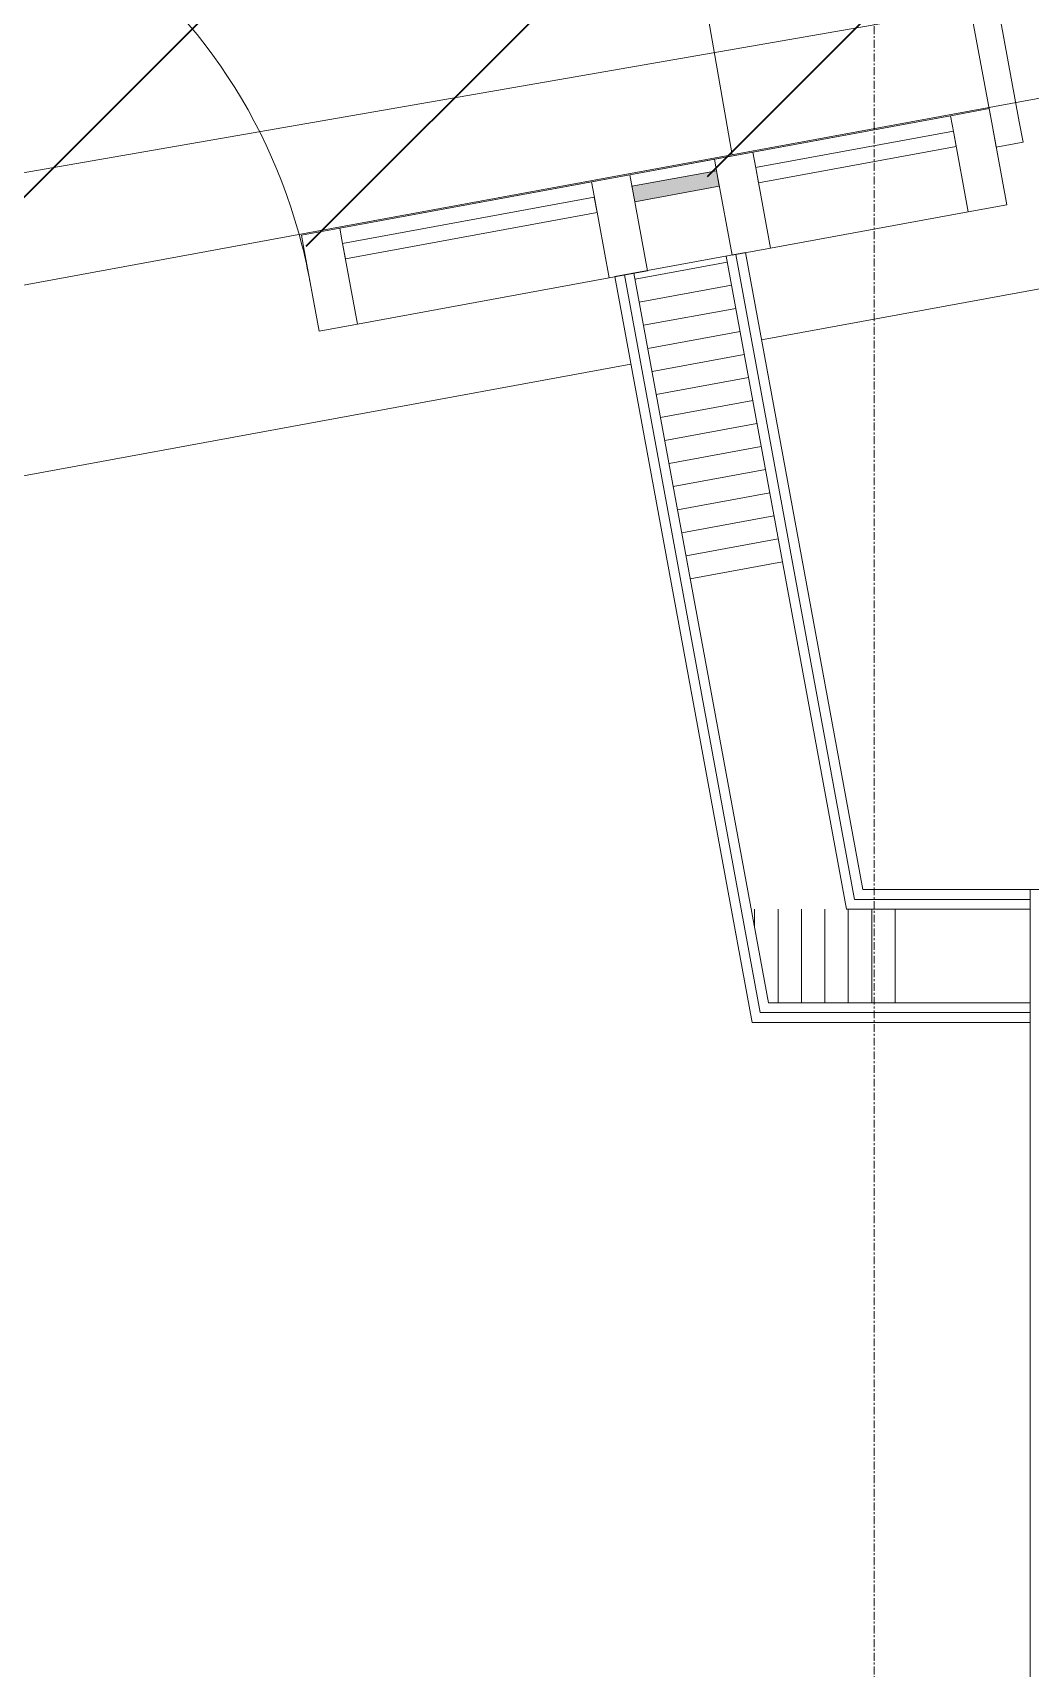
# Model space of a CAD drawing. Header units: inches. Extents: x 3268 to 7018, y 976 to 6708.
# Drawn here: x 4872.6 to 4936.5, y 5437.5 to 5542.2 of the extents above; entities that cross this region are included whole.
import ezdxf

# ---------------------------------------------------------------- set-up
doc = ezdxf.new("R2010")
doc.units = ezdxf.units.IN
doc.header["$MEASUREMENT"] = 0
doc.linetypes.add('Grid Line 1_2_', pattern=[0.8749999999999999, 0.4999999999999999, -0.125, 0.125, -0.125])
doc.linetypes.add('IMPORT-DASHED _2_', pattern=[8.999999999999996, 5.999999999999998, -2.999999999999999])
for name, color, linetype, lineweight in [('A-DOOR', 31, 'Continuous', 9), ('A-FLOR', 192, 'Continuous', 9), ('A-GLAZ-CURT', 52, 'Continuous', 9), ('A-GLAZ-CWMG', 51, 'Continuous', 9), ('A-WALL', 113, 'Continuous', 9), ('A-WALL-PATT', 111, 'Continuous', 15), ('C-ESMT-STBK', 4, 'IMPORT-DASHED _2_', 35), ('I-WALL', 2, 'Continuous', 9), ('L-PVMT-CONC-HATC', 252, 'Continuous', 15), ('S-GRID', 1, 'Continuous', 9), ('site_dwg', 8, 'Continuous', 9)]:
    doc.layers.add(name, color=color, linetype=linetype, lineweight=lineweight)

# ---------------------------------------------------------------- blocks, each defined once
blk = doc.blocks.new('WSP_5 Points - Structure_2022_rvt-1-Overall Retail Plan Opt 2')
at = {"layer": 'A-WALL', "color": 10, "lineweight": 15}
for p, q in [((4985.763597825876, 5487.383582565586), (4936.491757710178, 5487.383582565586)), ((4936.491757710178, 5487.383582565586), (4936.491757710178, 5475.383582565586)), ((4936.491757710178, 5475.383582565586), (4936.491757710178, 5338.883582565586))]:
    blk.add_line(p, q, dxfattribs=at)
blk = doc.blocks.new('System Panel - GLA-01 - Insulated Glass - Clear-11162953-Overall Retail Plan Opt 2')
at = {"layer": 'A-GLAZ-CURT'}
for p, q in [((6.500000000009094, -0.9999999999990904), (-6.375000000008185, -0.9999999999977262)), ((-6.375000000008185, -0.9999999999977262), (-6.375000000008185, -1.856451391674286)), ((6.500000000009094, -1.982122755808519), (6.500000000009094, -0.9999999999990904)), ((-6.375000000008185, -1.999999999998181), (6.500000000009094, -1.999999999998181))]:
    blk.add_line(p, q, dxfattribs=at)
blk = doc.blocks.new('Rectangular Mullion - 2_5_ x 6_ rectangular-7833024-Overall Retail Plan Opt 2')
at = {"layer": 'A-GLAZ-CWMG'}
for p, q in [((-1.250000000000909, 3), (1.250000000000909, 2.999999999998635)), ((-1.250000000000909, 1.982122755808478), (-1.250000000000909, 3)), ((1.250000000000909, 2.999999999998635), (1.250000000000909, 2.006524962436486)), ((-1.250000000000909, -3.250000000003183), (-1.250000000000909, 1.982122755808478)), ((1.250000000000909, 2.006524962436486), (1.250000000000909, -3.250000000001819)), ((1.250000000000909, -3.250000000001819), (-1.250000000000909, -3.250000000003183))]:
    blk.add_line(p, q, dxfattribs=at)
blk = doc.blocks.new('System Panel - MTL-02 - Insulated Panel - Dark Grey _Gotham_-7889171-Overall Retail Plan Opt 2')
at = {"layer": 'A-GLAZ-CURT'}
blk.add_hatch(color=256, dxfattribs=at).paths.add_polyline_path([(2.749999999996134, -1.250000000002615), (-2.750000000005343, -1.250000000002956), (-2.750000000005684, -2.250000000002046), (2.749999999996475, -2.250000000002046), (2.749999999996134, -2.0602098170217)])
for p, q in [((2.750000000000909, -1.249999999999545), (-2.750000000000909, -1.249999999999545)), ((-2.750000000000909, -1.249999999999545), (-2.750000000000909, -2.006524962436901)), ((-2.750000000000909, -2.006524962436901), (-2.750000000000909, -2.249999999998635)), ((2.750000000000909, -2.060209817018209), (2.750000000000909, -1.249999999999545)), ((2.750000000000909, -2.249999999998635), (2.750000000000909, -2.060209817018209)), ((-2.750000000000909, -2.249999999998635), (2.750000000000909, -2.249999999998635))]:
    blk.add_line(p, q, dxfattribs=at)
blk = doc.blocks.new('Rectangular Mullion - 2_5_ x 6_ rectangular-V149-Overall Retail Plan Opt 2')
at = {"layer": 'A-GLAZ-CWMG'}
for p, q in [((-1.250000000000909, 2.999999999997271), (1.250000000000909, 3)), ((-1.250000000000909, 2.060209817018333), (-1.250000000000909, 2.999999999997271)), ((1.250000000000909, 3), (1.250000000000909, 2.084612023646524)), ((-1.250000000000909, -3.250000000000454), (-1.250000000000909, 2.060209817018333)), ((1.250000000000909, 2.084612023646524), (1.250000000000909, -3.250000000003183)), ((1.250000000000909, -3.250000000003183), (-1.250000000000909, -3.250000000000454))]:
    blk.add_line(p, q, dxfattribs=at)
blk = doc.blocks.new('System Panel - GLA-01 - Insulated Glass - Clear-10001266-Overall Retail Plan Opt 2')
at = {"layer": 'A-GLAZ-CURT'}
for p, q in [((6.937499999991814, -0.9999999999990904), (-9.437499999990903, -0.9999999999990904)), ((-9.437499999990903, -0.9999999999990904), (-9.437499999990903, -1.999999999999545)), ((6.937499999991814, -1.999999999998181), (6.937499999991814, -0.9999999999990904)), ((-9.437499999990903, -1.999999999999545), (6.937499999991814, -1.999999999998181))]:
    blk.add_line(p, q, dxfattribs=at)
blk = doc.blocks.new('Rectangular Mullion - 2_5_ x 6_ rectangular-7833025-Overall Retail Plan Opt 2')
at = {"layer": 'A-GLAZ-CWMG'}
for p, q in [((-1.249999999998181, 2.999999999997271), (1.250000000000909, 2.999999999998635)), ((-1.249999999998691, 1.832049185046285), (-1.249999999998181, 2.999999999997271)), ((1.250000000000909, 2.999999999998635), (1.250000000001409, 1.856451391674293)), ((-1.250000000000909, -3.250000000001819), (-1.249999999998691, 1.832049185046285)), ((1.250000000001409, 1.856451391674293), (1.250000000003638, -3.250000000001819)), ((1.250000000003638, -3.250000000001819), (-1.250000000000909, -3.250000000001819))]:
    blk.add_line(p, q, dxfattribs=at)
blk = doc.blocks.new('Rectangular Mullion - 2_5_ x 6_ rectangular-10001217-Overall Retail Plan Opt 2')
at = {"layer": 'A-GLAZ-CWMG'}
for p, q in [((-1.250000000000909, 3), (1.250000000000909, 2.999999999998635)), ((-1.250000000000909, 2.244446477058629), (-1.250000000000909, 3)), ((-1.250000000000909, -3.250000000001819), (-1.250000000000909, 2.244446477058629)), ((1.250000000000909, 2.999999999998635), (1.250000000000909, 2.268848683686638)), ((1.250000000000909, 2.268848683686638), (1.250000000000909, -3.250000000001819)), ((1.250000000000909, -3.250000000001819), (-1.250000000000909, -3.250000000001819))]:
    blk.add_line(p, q, dxfattribs=at)
blk = doc.blocks.new('Rectangular Mullion - 2_5_ x 6_ rectangular-7882979-Overall Retail Plan Opt 2')
at = {"layer": 'A-GLAZ-CWMG'}
blk.add_line((4910.863553465532, 5533.139942116374), (4916.272594445029, 5534.136072470361), dxfattribs=at)
blk = doc.blocks.new('Rectangular Mullion - 2_5_ x 6_ rectangular-10001265-Overall Retail Plan Opt 2')
at = {"layer": 'A-GLAZ-CWMG'}
for p, q in [((4892.300708285915, 5529.721403856106), (4908.404898474851, 5532.687155591835)), ((4893.432674597263, 5523.574766379406), (4909.536864786199, 5526.540518115135))]:
    blk.add_line(p, q, dxfattribs=at)
blk = doc.blocks.new('Curtain Wall-Ext Dbl Door-Framed - SEE ELEV-10000452-Overall Retail Plan Opt 2')
at = {"layer": 'A-DOOR'}
for p, q in [((-34.9999999999723, -0.4999999999999875), (-36.74999999997235, -0.4999999999999875)), ((-36.7499999999723, -0.4999999999999902), (-36.7499999999723, -1.114624310183849)), ((-34.9999999999723, -0.4999999999999875), (-34.9999999999723, -1.131705854823257)), ((34.9999999999722, -0.4999999999997903), (36.74999999997247, -0.4999999999997903)), ((34.9999999999722, -0.4999999999997903), (34.9999999999722, -1.814967640406339)), ((36.74999999997244, -0.4999999999983222), (36.74999999997244, -1.832049185046229)), ((-36.7499999999723, -1.114624310183849), (-36.7499999999723, -37.12499999997247)), ((-34.9999999999723, -1.131705854823257), (-34.9999999999723, -37.12499999997247)), ((34.9999999999722, -1.814967640406339), (34.9999999999722, -37.37499999997249)), ((36.74999999997244, -1.832049185046229), (36.74999999997244, -37.37499999997248)), ((-34.9999999999723, -37.12499999997247), (-36.74999999997235, -37.12499999997247)), ((34.9999999999722, -37.37499999997249), (36.74999999997259, -37.37499999997249))]:
    blk.add_line(p, q, dxfattribs=at)
for centre, radius, start, end in [((-36.74999999997235, -0.50000000000011), 36.62499999997233, 358.4636928861439, 5.025276396712356e-13), ((36.74999999997261, -0.4999999999998783), 36.87499999997264, 180.0000000000001, 181.5298181955521), ((-36.74999999997235, -0.50000000000011), 36.62499999997235, 269.9999999999997, 358.4636928861439), ((36.74999999997261, -0.4999999999998783), 36.87499999997262, 181.5298181955518, 269.9999999999997)]:
    blk.add_arc(centre, radius, start, end, dxfattribs=at)
blk = doc.blocks.new('Curtain Wall-Ext Sgl Door-Framed - SEE ELEV-10001215-Overall Retail Plan Opt 2')
at = {"layer": 'A-DOOR'}
for p, q in [((15.86348507049067, 2.1316282072803e-14), (17.75000000000009, 2.1316282072803e-14)), ((15.86348507049067, -2.596945966957653), (15.86348507049067, 2.1316282072803e-14)), ((17.75000000000009, 2.1316282072803e-14), (17.75000000000009, -2.615360017804262)), ((15.86348507049067, -35.49999999999996), (15.86348507049067, -2.596945966957653)), ((17.75000000000009, -2.615360017804262), (17.75000000000009, -35.49999999999996)), ((17.75000000000009, -3.999999999999977), (15.86348507049067, -3.999999999999977)), ((16.55674253524552, -3.999999999999977), (16.55674253524552, -31.49999999999995)), ((17.05674253524551, -3.999999999999977), (17.05674253524551, -31.49999999999995)), ((15.86348507049067, -31.49999999999996), (17.75000000000009, -31.49999999999996)), ((17.75000000000009, -35.49999999999996), (15.86348507049067, -35.49999999999996))]:
    blk.add_line(p, q, dxfattribs=at)
for radius, start, end in [(35.5000000000001, 180.0000000000001, 183.7087764323732), (35.50000000000006, 183.7087764323728, 269.9999999999997)]:
    blk.add_arc((17.75000000000003, 1.199040866595169e-13), radius, start, end, dxfattribs=at)
blk = doc.blocks.new('Rectangular Mullion - 2_5_ x 6_ rectangular-11162952-Overall Retail Plan Opt 2')
at = {"layer": 'A-GLAZ-CWMG'}
for p, q in [((4918.731249435707, 5534.588858994901), (4931.393322637727, 5536.920709596281)), ((4919.863215747056, 5528.442221518201), (4932.525288949072, 5530.774072119581))]:
    blk.add_line(p, q, dxfattribs=at)
blk = doc.blocks.new('site_dwg-12440225-Overall Retail Plan Opt 2')
at = {"layer": 'C-ESMT-STBK'}
h = blk.add_hatch(dxfattribs=at)
h.set_pattern_fill('FP_236', color=43, style=0, pattern_type=2)
h.set_pattern_definition([(41.19300000000002, (24349227.445, 9821790.73), (-9.878962955707756, 11.2874306606842), [])])
h.paths.add_polyline_path([(24340754.41764874, 9814238.256800799), (24341007.28369483, 9818038.207201697), (24340597.61508091, 9818336.289935663), (24339080.54507963, 9818175.041572), (24339041.04656363, 9818170.586227996), (24338991.68861391, 9818164.27902802), (24338951.70183868, 9818158.637384389), (24338912.96937073, 9818152.689061128), (24338874.36010189, 9818146.280125272), (24338835.87236292, 9818139.411975248), (24338797.50579851, 9818132.085986648), (24338766.50818425, 9818125.853604812), (24338766.89231019, 9818124.002092425), (24338807.18576453, 9818132.259389622), (24338846.06993594, 9818139.731584428), (24338885.04424, 9818146.727429258), (24338924.10287013, 9818153.245822722), (24338956.51865115, 9818158.316607647), (24338953.32382087, 9818110.342748318), (24338969.07279708, 9818112.710400388), (24339007.86497075, 9818118.055290567), (24339046.71994471, 9818122.92269113), (24339092.45343486, 9818128.037917001), (24340292.99008468, 9818255.650188034), (24340584.31472673, 9818286.605874758), (24340934.68922023, 9818031.666679043), (24340687.3560084, 9814314.861073798), (24339595.34670922, 9814726.863514047), (24339587.50957331, 9814715.68687136), (24338715.45843181, 9815327.180653278), (24338691.60180446, 9815293.158049863), (24339013.48739237, 9815068.288049085), (24339549.36884944, 9814692.907733086), (24340725.61240819, 9814249.124683892)])
h.paths.add_polyline_path([(24338722.46981283, 9815337.179779818), (24338763.80719084, 9815396.132170605), (24338658.92817304, 9815468.79891386), (24338617.74228099, 9815409.741564125), (24338722.19139668, 9815337.372683933)])
at = {"layer": 'L-PVMT-CONC-HATC', "color": 53}
for p, q in [((24339876.13731355, 9818259.626207631), (24339881.09648452, 9818212.968893347)), ((24339975.28830802, 9818229.66295835), (24339776.39791834, 9818208.523047889))]:
    blk.add_line(p, q, dxfattribs=at)

msp = doc.modelspace()

# ---------------------------------------------------------------- block references
at = {"lineweight": 5}
msp.add_blockref('WSP_5 Points - Structure_2022_rvt-1-Overall Retail Plan Opt 2', (0, 0), dxfattribs=at)

# ---------------------------------------------------------------- next in the draw order: hatches: boundary and pattern name
at = {"layer": 'A-WALL-PATT', "lineweight": 9}
h = msp.add_hatch(dxfattribs=at)
h.set_pattern_fill('FP_161', color=256, angle=180.0000000000029, style=0, pattern_type=2)
h.set_pattern_definition([(100.4350000000028, (4916.948999999726, 5535.682000000244), (-1596.883736774401, 47.55909068124038), [0.5068799999999999, -335.493]), (100.4350000000028, (4916.797999999725, 5535.654000000244), (-1596.883736774401, 47.55909068124038), [0.5068799999999999, -335.493]), (100.4350000000028, (4916.903999999726, 5535.713000000244), (-1596.883736774401, 47.55909068124038), [0.5068799999999999, -335.493]), (100.4350000000028, (4916.828999999726, 5535.699000000244), (-1596.883736774401, 47.55909068124038), [0.5068799999999999, -335.493]), (100.4350000000028, (4916.920999999725, 5535.833000000244), (-1596.883736774401, 47.55909068124038), [0.5068799999999999, -335.493]), (100.4350000000028, (4916.769999999726, 5535.805000000244), (-1596.883736774401, 47.55909068124038), [0.5068799999999999, -335.493]), (100.4350000000028, (4916.831999999726, 5535.894000000244), (-1596.883736774401, 47.55909068124038), [0.5068799999999999, -335.493]), (190.4350000000028, (4922.010999999727, 5507.771000000244), (-1475.171136319508, -613.3267110201637), [1561.86, 0]), (190.4350000000028, (4921.738999999727, 5509.247000000243), (-1475.171136319508, -613.3267110201637), [1561.86, 0]), (190.4350000000028, (4921.466999999727, 5510.722000000243), (-1475.171136319508, -613.3267110201637), [1561.86, 0]), (190.4350000000028, (4921.195999999726, 5512.197000000243), (-1475.171136319508, -613.3267110201637), [1561.86, 0]), (190.4350000000028, (4920.923999999726, 5513.672000000243), (-1475.171136319508, -613.3267110201637), [1561.86, 0]), (190.4350000000028, (4920.651999999726, 5515.147000000244), (-1475.171136319508, -613.3267110201637), [1561.86, 0]), (190.4350000000028, (4920.380999999726, 5516.623000000244), (-1475.171136319508, -613.3267110201637), [1561.86, 0]), (190.4350000000028, (4920.108999999727, 5518.098000000245), (-1475.171136319508, -613.3267110201637), [1561.86, 0]), (190.4350000000028, (4919.836999999727, 5519.573000000244), (-1475.171136319508, -613.3267110201637), [1561.86, 0]), (190.4350000000028, (4919.565999999726, 5521.048000000244), (-1475.171136319508, -613.3267110201637), [1561.86, 0]), (190.4350000000028, (4919.293999999726, 5522.523000000244), (-1475.171136319508, -613.3267110201637), [1561.86, 0]), (190.4350000000028, (4919.021999999726, 5523.998000000244), (-1475.171136319508, -613.3267110201637), [1561.86, 0]), (190.4350000000028, (4918.750999999726, 5525.474000000244), (-1475.171136319508, -613.3267110201637), [1561.86, 0]), (190.4350000000028, (4918.478999999726, 5526.949000000244), (-1475.171136319508, -613.3267110201637), [1561.86, 0]), (190.4350000000028, (4918.206999999726, 5528.424000000244), (-1475.171136319508, -613.3267110201637), [1561.86, 0]), (190.4350000000028, (4917.935999999725, 5529.899000000244), (-1475.171136319508, -613.3267110201637), [1561.86, 0]), (190.4350000000028, (4917.663999999726, 5531.374000000244), (-1475.171136319508, -613.3267110201637), [1561.86, 0]), (190.4350000000028, (4917.391999999725, 5532.850000000244), (-1475.171136319508, -613.3267110201637), [1561.86, 0]), (190.4350000000028, (4917.120999999725, 5534.325000000244), (-1475.171136319508, -613.3267110201637), [1561.86, 0]), (190.4350000000028, (4916.948999999726, 5535.682000000244), (-1475.171136319508, -613.3267110201637), [0.50688, -1561.354]), (190.4350000000028, (4916.903999999726, 5535.713000000244), (-1475.171136319508, -613.3267110201637), [0.50688, -1561.354]), (190.4350000000028, (4916.927999999725, 5535.795000000244), (-1475.171136319508, -613.3267110201637), [0.50688, -1561.354]), (190.4350000000028, (4916.848999999725, 5535.800000000244), (-1475.171136319508, -613.3267110201637), [1561.86, 0]), (190.4350000000028, (4916.920999999725, 5535.833000000244), (-1475.171136319508, -613.3267110201637), [0.50688, -1561.354]), (190.4350000000028, (4916.899999999725, 5535.946000000244), (-1475.171136319508, -613.3267110201637), [0.50688, -1561.354]), (190.4350000000028, (4916.576999999726, 5537.275000000243), (-1475.171136319508, -613.3267110201637), [1561.86, 0]), (190.4350000000028, (4916.305999999725, 5538.750000000244), (-1475.171136319508, -613.3267110201637), [1561.86, 0]), (190.4350000000028, (4916.033999999726, 5540.226000000243), (-1475.171136319508, -613.3267110201637), [1561.86, 0]), (190.4350000000028, (4915.761999999725, 5541.701000000244), (-1475.171136319508, -613.3267110201637), [1561.86, 0]), (190.4350000000028, (4915.490999999725, 5543.176000000243), (-1475.171136319508, -613.3267110201637), [1561.86, 0]), (190.4350000000028, (4915.218999999725, 5544.651000000244), (-1475.171136319508, -613.3267110201637), [1561.86, 0]), (190.4350000000028, (4914.946999999725, 5546.127000000243), (-1475.171136319508, -613.3267110201637), [1561.86, 0]), (190.4350000000028, (4914.675999999724, 5547.602000000244), (-1475.171136319508, -613.3267110201637), [1561.86, 0]), (190.4350000000028, (4914.403999999725, 5549.077000000243), (-1475.171136319508, -613.3267110201637), [1561.86, 0]), (190.4350000000028, (4914.131999999725, 5550.552000000243), (-1475.171136319508, -613.3267110201637), [1561.86, 0]), (190.4350000000028, (4913.860999999724, 5552.027000000243), (-1475.171136319508, -613.3267110201637), [1561.86, 0]), (190.4350000000028, (4913.588999999724, 5553.502000000243), (-1475.171136319508, -613.3267110201637), [1561.86, 0]), (190.4350000000028, (4913.316999999724, 5554.978000000244), (-1475.171136319508, -613.3267110201637), [1561.86, 0]), (190.4350000000028, (4913.045999999724, 5556.453000000244), (-1475.171136319508, -613.3267110201637), [1561.86, 0]), (190.4350000000028, (4912.773999999725, 5557.928000000245), (-1475.171136319508, -613.3267110201637), [1561.86, 0]), (190.4350000000028, (4912.501999999725, 5559.403000000244), (-1475.171136319508, -613.3267110201637), [1561.86, 0]), (190.4350000000028, (4912.230999999724, 5560.878000000244), (-1475.171136319508, -613.3267110201637), [1561.86, 0]), (190.4350000000028, (4911.958999999724, 5562.353000000244), (-1475.171136319508, -613.3267110201637), [1561.86, 0]), (190.4350000000028, (4911.686999999723, 5563.829000000244), (-1475.171136319508, -613.3267110201637), [1561.86, 0]), (190.4350000000028, (4911.415999999724, 5565.304000000244), (-1475.171136319508, -613.3267110201637), [1561.86, 0]), (190.4350000000028, (4911.143999999724, 5566.779000000244), (-1475.171136319508, -613.3267110201637), [1561.86, 0]), (190.4350000000028, (4910.871999999724, 5568.254000000244), (-1475.171136319508, -613.3267110201637), [1561.86, 0]), (190.4350000000028, (4910.599999999724, 5569.730000000243), (-1475.171136319508, -613.3267110201637), [1561.86, 0]), (190.4350000000028, (4910.328999999724, 5571.205000000244), (-1475.171136319508, -613.3267110201637), [1561.86, 0]), (190.4350000000028, (4910.056999999723, 5572.680000000244), (-1475.171136319508, -613.3267110201637), [1561.86, 0]), (190.4350000000028, (4909.785999999724, 5574.155000000243), (-1475.171136319508, -613.3267110201637), [1561.86, 0]), (190.4350000000028, (4909.513999999724, 5575.630000000244), (-1475.171136319508, -613.3267110201637), [1561.86, 0]), (190.4350000000028, (4909.241999999724, 5577.106000000244), (-1475.171136319508, -613.3267110201637), [1561.86, 0]), (190.4350000000028, (4908.969999999724, 5578.581000000244), (-1475.171136319508, -613.3267110201637), [1561.86, 0]), (190.4350000000028, (4904.623999999721, 5602.184000000244), (-1475.171136319508, -613.3267110201637), [1561.86, 0]), (190.4350000000028, (4904.351999999722, 5603.659000000244), (-1475.171136319508, -613.3267110201637), [1561.86, 0]), (190.4350000000028, (4904.079999999722, 5605.134000000244), (-1475.171136319508, -613.3267110201637), [1561.86, 0]), (190.4350000000028, (4903.808999999722, 5606.609000000244), (-1475.171136319508, -613.3267110201637), [1561.86, 0]), (190.4350000000028, (4903.536999999722, 5608.084000000244), (-1475.171136319508, -613.3267110201637), [1561.86, 0]), (190.4350000000028, (4903.264999999722, 5609.560000000243), (-1475.171136319508, -613.3267110201637), [1561.86, 0]), (190.4350000000028, (4902.993999999722, 5611.035000000243), (-1475.171136319508, -613.3267110201637), [1561.86, 0]), (190.4350000000028, (4902.721999999721, 5612.510000000243), (-1475.171136319508, -613.3267110201637), [1561.86, 0]), (190.4350000000028, (4902.449999999722, 5613.985000000243), (-1475.171136319508, -613.3267110201637), [1561.86, 0]), (190.4350000000028, (4898.10399999972, 5637.588000000243), (-1475.171136319508, -613.3267110201637), [1561.86, 0]), (190.4350000000028, (4897.83199999972, 5639.063000000243), (-1475.171136319508, -613.3267110201637), [1561.86, 0]), (190.4350000000028, (4897.55999999972, 5640.539000000244), (-1475.171136319508, -613.3267110201637), [1561.86, 0]), (190.4350000000028, (4897.288999999721, 5642.014000000243), (-1475.171136319508, -613.3267110201637), [1561.86, 0]), (190.4350000000028, (4897.01699999972, 5643.489000000243), (-1475.171136319508, -613.3267110201637), [1561.86, 0]), (190.4350000000028, (4896.74499999972, 5644.964000000243), (-1475.171136319508, -613.3267110201637), [1561.86, 0]), (190.4350000000028, (4896.47399999972, 5646.440000000242), (-1475.171136319508, -613.3267110201637), [1561.86, 0]), (190.4350000000028, (4896.20199999972, 5647.915000000243), (-1475.171136319508, -613.3267110201637), [1561.86, 0]), (190.4350000000028, (4895.92999999972, 5649.390000000243), (-1475.171136319508, -613.3267110201637), [1561.86, 0]), (190.4350000000028, (4891.582999999719, 5672.993000000243), (-1475.171136319508, -613.3267110201637), [1561.86, 0]), (190.4350000000028, (4891.311999999718, 5674.468000000244), (-1475.171136319508, -613.3267110201637), [1561.86, 0]), (190.4350000000028, (4891.039999999718, 5675.944000000243), (-1475.171136319508, -613.3267110201637), [1561.86, 0]), (190.4350000000028, (4890.767999999718, 5677.419000000243), (-1475.171136319508, -613.3267110201637), [1561.86, 0]), (190.4350000000028, (4890.496999999718, 5678.894000000243), (-1475.171136319508, -613.3267110201637), [1561.86, 0]), (190.4350000000028, (4890.224999999718, 5680.369000000243), (-1475.171136319508, -613.3267110201637), [1561.86, 0]), (190.4350000000028, (4889.952999999718, 5681.844000000243), (-1475.171136319508, -613.3267110201637), [1561.86, 0]), (190.4350000000028, (4889.681999999718, 5683.319000000243), (-1475.171136319508, -613.3267110201637), [1561.86, 0]), (190.4350000000028, (4889.409999999718, 5684.795000000243), (-1475.171136319508, -613.3267110201637), [1561.86, 0]), (190.4350000000028, (4889.137999999718, 5686.270000000243), (-1475.171136319508, -613.3267110201637), [1561.86, 0]), (190.4350000000028, (4888.866999999718, 5687.745000000243), (-1475.171136319508, -613.3267110201637), [1561.86, 0]), (190.4350000000028, (4888.594999999718, 5689.220000000243), (-1475.171136319508, -613.3267110201637), [1561.86, 0]), (190.4350000000028, (4888.322999999718, 5690.695000000243), (-1475.171136319508, -613.3267110201637), [1561.86, 0]), (190.4350000000028, (4888.051999999717, 5692.170000000243), (-1475.171136319508, -613.3267110201637), [1561.86, 0]), (190.4350000000028, (4887.779999999717, 5693.646000000243), (-1475.171136319508, -613.3267110201637), [1561.86, 0]), (190.4350000000028, (4887.507999999717, 5695.121000000243), (-1475.171136319508, -613.3267110201637), [1561.86, 0]), (190.4350000000028, (4887.236999999717, 5696.596000000242), (-1475.171136319508, -613.3267110201637), [1561.86, 0]), (190.4350000000028, (4886.964999999717, 5698.071000000243), (-1475.171136319508, -613.3267110201637), [1561.86, 0]), (190.4350000000028, (4886.692999999717, 5699.547000000242), (-1475.171136319508, -613.3267110201637), [1561.86, 0]), (190.4350000000028, (4886.421999999718, 5701.022000000243), (-1475.171136319508, -613.3267110201637), [1561.86, 0]), (190.4350000000028, (4886.149999999717, 5702.497000000242), (-1475.171136319508, -613.3267110201637), [1561.86, 0]), (190.4350000000028, (4885.877999999717, 5703.972000000243), (-1475.171136319508, -613.3267110201637), [1561.86, 0]), (190.4350000000028, (4885.606999999717, 5705.447000000242), (-1475.171136319508, -613.3267110201637), [1561.86, 0]), (190.4350000000028, (4885.334999999717, 5706.922000000242), (-1475.171136319508, -613.3267110201637), [1561.86, 0]), (190.4350000000028, (4885.062999999717, 5708.398000000242), (-1475.171136319508, -613.3267110201637), [1561.86, 0]), (190.4350000000028, (4884.791999999718, 5709.873000000242), (-1475.171136319508, -613.3267110201637), [1561.86, 0]), (190.4350000000028, (4884.519999999717, 5711.348000000243), (-1475.171136319508, -613.3267110201637), [1561.86, 0]), (190.4350000000028, (4884.247999999716, 5712.823000000242), (-1475.171136319508, -613.3267110201637), [1561.86, 0]), (190.4350000000028, (4883.976999999716, 5714.298000000243), (-1475.171136319508, -613.3267110201637), [1561.86, 0]), (190.4350000000028, (4883.704999999716, 5715.773000000242), (-1475.171136319508, -613.3267110201637), [1561.86, 0]), (190.4350000000028, (4883.432999999716, 5717.249000000242), (-1475.171136319508, -613.3267110201637), [1561.86, 0]), (190.4350000000028, (4883.161999999716, 5718.724000000242), (-1475.171136319508, -613.3267110201637), [1561.86, 0]), (190.4350000000028, (4882.889999999717, 5720.199000000242), (-1475.171136319508, -613.3267110201637), [1561.86, 0]), (190.4350000000028, (4882.617999999716, 5721.674000000242), (-1475.171136319508, -613.3267110201637), [1561.86, 0]), (190.4350000000028, (4882.346999999716, 5723.150000000242), (-1475.171136319508, -613.3267110201637), [1561.86, 0]), (190.4350000000028, (4882.074999999716, 5724.625000000242), (-1475.171136319508, -613.3267110201637), [1561.86, 0]), (190.4350000000028, (4881.802999999716, 5726.100000000242), (-1475.171136319508, -613.3267110201637), [1561.86, 0]), (190.4350000000028, (4881.531999999716, 5727.575000000242), (-1475.171136319508, -613.3267110201637), [1561.86, 0]), (190.4350000000028, (4881.259999999716, 5729.050000000242), (-1475.171136319508, -613.3267110201637), [1561.86, 0]), (190.4350000000028, (4880.987999999716, 5730.526000000242), (-1475.171136319508, -613.3267110201637), [1561.86, 0]), (190.4350000000028, (4880.716999999716, 5732.001000000242), (-1475.171136319508, -613.3267110201637), [1561.86, 0]), (190.4350000000028, (4880.444999999715, 5733.476000000242), (-1475.171136319508, -613.3267110201637), [1561.86, 0]), (190.4350000000028, (4880.172999999715, 5734.951000000242), (-1475.171136319508, -613.3267110201637), [1561.86, 0]), (190.4350000000028, (4879.901999999715, 5736.426000000241), (-1475.171136319508, -613.3267110201637), [1561.86, 0]), (190.4350000000028, (4879.629999999715, 5737.901000000242), (-1475.171136319508, -613.3267110201637), [1561.86, 0]), (190.4350000000028, (4879.357999999716, 5739.377000000241), (-1475.171136319508, -613.3267110201637), [1561.86, 0]), (190.4350000000028, (4879.086999999716, 5740.852000000242), (-1475.171136319508, -613.3267110201637), [1561.86, 0]), (190.4350000000028, (4878.814999999715, 5742.327000000241), (-1475.171136319508, -613.3267110201637), [1561.86, 0]), (190.4350000000028, (4878.542999999715, 5743.802000000242), (-1475.171136319508, -613.3267110201637), [1561.86, 0]), (190.4350000000028, (4874.195999999713, 5767.405000000242), (-1475.171136319508, -613.3267110201637), [1561.86, 0]), (190.4350000000028, (4873.924999999714, 5768.880000000242), (-1475.171136319508, -613.3267110201637), [1561.86, 0]), (190.4350000000028, (4873.652999999714, 5770.356000000242), (-1475.171136319508, -613.3267110201637), [1561.86, 0]), (190.4350000000028, (4873.380999999713, 5771.831000000242), (-1475.171136319508, -613.3267110201637), [1561.86, 0]), (190.4350000000028, (4873.109999999713, 5773.306000000242), (-1475.171136319508, -613.3267110201637), [1561.86, 0]), (190.4350000000028, (4872.837999999713, 5774.781000000242), (-1475.171136319508, -613.3267110201637), [1561.86, 0]), (190.4350000000028, (4872.565999999713, 5776.257000000242), (-1475.171136319508, -613.3267110201637), [1561.86, 0]), (190.4350000000028, (4872.294999999714, 5777.732000000242), (-1475.171136319508, -613.3267110201637), [1561.86, 0]), (190.4350000000028, (4872.022999999714, 5779.207000000241), (-1475.171136319508, -613.3267110201637), [1561.86, 0]), (190.4350000000028, (4867.675999999711, 5802.810000000242), (-1475.171136319508, -613.3267110201637), [1561.86, 0]), (190.4350000000028, (4867.404999999711, 5804.285000000242), (-1475.171136319508, -613.3267110201637), [1561.86, 0]), (190.4350000000028, (4867.132999999712, 5805.761000000241), (-1475.171136319508, -613.3267110201637), [1561.86, 0]), (190.4350000000028, (4866.860999999712, 5807.236000000242), (-1475.171136319508, -613.3267110201637), [1561.86, 0]), (190.4350000000028, (4866.589999999712, 5808.71100000024), (-1475.171136319508, -613.3267110201637), [1561.86, 0]), (190.4350000000028, (4866.317999999712, 5810.186000000241), (-1475.171136319508, -613.3267110201637), [1561.86, 0]), (190.4350000000028, (4866.045999999711, 5811.661000000241), (-1475.171136319508, -613.3267110201637), [1561.86, 0]), (190.4350000000028, (4865.774999999711, 5813.136000000241), (-1475.171136319508, -613.3267110201637), [1561.86, 0]), (190.4350000000028, (4865.502999999711, 5814.611000000241), (-1475.171136319508, -613.3267110201637), [1561.86, 0]), (190.4350000000028, (4861.155999999711, 5838.215000000241), (-1475.171136319508, -613.3267110201637), [1561.86, 0])])
h.paths.add_polyline_path([(4924.724528412284, 5486.133582565589), (4917.026789391894, 5527.932716227276), (4911.126017414262, 5526.84602856838), (4918.623631760718, 5486.13358256559)])
h = msp.add_hatch(dxfattribs=at)
h.set_pattern_fill('FP_162', color=256, angle=180, style=0, pattern_type=2)
h.set_pattern_definition([(180, (4898.442000000001, 5487.459999999999), (-336.0000000000002, -1561.859), [0.50688, -335.4930000000001]), (180, (4898.442000000001, 5487.306999999999), (-336.0000000000002, -1561.859), [0.50688, -335.4930000000001]), (180, (4898.403000000001, 5487.421999999999), (-336.0000000000002, -1561.859), [0.50688, -335.4930000000001]), (180, (4898.403000000001, 5487.344999999999), (-336.0000000000002, -1561.859), [0.50688, -335.4930000000001]), (180, (4898.288, 5487.459999999999), (-336.0000000000002, -1561.859), [0.50688, -335.4930000000001]), (180, (4898.288, 5487.306999999999), (-336.0000000000002, -1561.859), [0.50688, -335.4930000000001]), (180, (4898.211, 5487.383999999999), (-336.0000000000002, -1561.859), [0.50688, -335.4930000000001]), (270, (4926.807000000001, 5487.383999999999), (336.0000000000001, -1561.859), [1561.86, 0]), (270, (4925.307000000001, 5487.383999999999), (336.0000000000001, -1561.859), [1561.86, 0]), (270, (4923.807000000001, 5487.383999999999), (336.0000000000001, -1561.859), [1561.86, 0]), (270, (4922.307000000001, 5487.383999999999), (336.0000000000001, -1561.859), [1561.86, 0]), (270, (4920.807000000001, 5487.383999999999), (336.0000000000001, -1561.859), [1561.86, 0]), (270, (4919.307000000001, 5487.383999999999), (336.0000000000001, -1561.859), [1561.86, 0]), (270, (4917.807000000001, 5487.383999999999), (336.0000000000001, -1561.859), [1561.86, 0]), (270, (4916.307000000001, 5487.383999999999), (336.0000000000001, -1561.859), [1561.86, 0]), (270, (4914.807000000001, 5487.383999999999), (336.0000000000001, -1561.859), [1561.86, 0]), (270, (4913.307000000001, 5487.383999999999), (336.0000000000001, -1561.859), [1561.86, 0]), (270, (4911.807000000001, 5487.383999999999), (336.0000000000001, -1561.859), [1561.86, 0]), (270, (4910.307000000001, 5487.383999999999), (336.0000000000001, -1561.859), [1561.86, 0]), (270, (4908.807000000001, 5487.383999999999), (336.0000000000001, -1561.859), [1561.86, 0]), (270, (4907.307000000001, 5487.383999999999), (336.0000000000001, -1561.859), [1561.86, 0]), (270, (4905.807000000001, 5487.383999999999), (336.0000000000001, -1561.859), [1561.86, 0]), (270, (4904.307000000001, 5487.383999999999), (336.0000000000001, -1561.859), [1561.86, 0]), (270, (4902.807000000001, 5487.383999999999), (336.0000000000001, -1561.859), [1561.86, 0]), (270, (4901.307000000001, 5487.383999999999), (336.0000000000001, -1561.859), [1561.86, 0]), (270, (4899.807000000001, 5487.383999999999), (336.0000000000001, -1561.859), [1561.86, 0]), (270, (4898.442000000001, 5487.459999999999), (336.0000000000001, -1561.859), [0.50688, -1561.354]), (270, (4898.403000000001, 5487.421999999999), (336.0000000000001, -1561.859), [0.50688, -1561.354]), (270, (4898.326000000001, 5487.459999999999), (336.0000000000001, -1561.859), [0.50688, -1561.354]), (270, (4898.307000000001, 5487.383999999999), (336.0000000000001, -1561.859), [1561.86, 0]), (270, (4898.288, 5487.459999999999), (336.0000000000001, -1561.859), [0.50688, -1561.354]), (270, (4898.173000000001, 5487.459999999999), (336.0000000000001, -1561.859), [0.50688, -1561.354]), (270, (4896.807000000001, 5487.383999999999), (336.0000000000001, -1561.859), [1561.86, 0]), (270, (4895.307000000001, 5487.383999999999), (336.0000000000001, -1561.859), [1561.86, 0]), (270, (4893.807000000001, 5487.383999999999), (336.0000000000001, -1561.859), [1561.86, 0]), (270, (4892.307000000001, 5487.383999999999), (336.0000000000001, -1561.859), [1561.86, 0]), (270, (4890.807000000001, 5487.383999999999), (336.0000000000001, -1561.859), [1561.86, 0]), (270, (4889.307000000001, 5487.383999999999), (336.0000000000001, -1561.859), [1561.86, 0]), (270, (4887.807000000001, 5487.383999999999), (336.0000000000001, -1561.859), [1561.86, 0]), (270, (4886.307000000001, 5487.383999999999), (336.0000000000001, -1561.859), [1561.86, 0]), (270, (4884.807000000001, 5487.383999999999), (336.0000000000001, -1561.859), [1561.86, 0]), (270, (4883.307000000001, 5487.383999999999), (336.0000000000001, -1561.859), [1561.86, 0]), (270, (4881.807000000001, 5487.383999999999), (336.0000000000001, -1561.859), [1561.86, 0]), (270, (4880.307000000001, 5487.383999999999), (336.0000000000001, -1561.859), [1561.86, 0]), (270, (4878.807000000001, 5487.383999999999), (336.0000000000001, -1561.859), [1561.86, 0]), (270, (4877.307000000001, 5487.383999999999), (336.0000000000001, -1561.859), [1561.86, 0]), (270, (4875.807000000001, 5487.383999999999), (336.0000000000001, -1561.859), [1561.86, 0]), (270, (4874.307000000001, 5487.383999999999), (336.0000000000001, -1561.859), [1561.86, 0]), (270, (4872.807000000001, 5487.383999999999), (336.0000000000001, -1561.859), [1561.86, 0]), (270, (4871.307000000001, 5487.383999999999), (336.0000000000001, -1561.859), [1561.86, 0]), (270, (4869.807000000001, 5487.383999999999), (336.0000000000001, -1561.859), [1561.86, 0]), (270, (4868.307000000001, 5487.383999999999), (336.0000000000001, -1561.859), [1561.86, 0]), (270, (4866.807000000001, 5487.383999999999), (336.0000000000001, -1561.859), [1561.86, 0]), (270, (4865.307000000001, 5487.383999999999), (336.0000000000001, -1561.859), [1561.86, 0]), (270, (4863.807000000001, 5487.383999999999), (336.0000000000001, -1561.859), [1561.86, 0]), (270, (4862.307000000001, 5487.383999999999), (336.0000000000001, -1561.859), [1561.86, 0]), (270, (4860.807000000001, 5487.383999999999), (336.0000000000001, -1561.859), [1561.86, 0]), (270, (4859.307000000001, 5487.383999999999), (336.0000000000001, -1561.859), [1561.86, 0]), (270, (4857.807000000001, 5487.383999999999), (336.0000000000001, -1561.859), [1561.86, 0]), (270, (4856.307000000001, 5487.383999999999), (336.0000000000001, -1561.859), [1561.86, 0]), (270, (4854.807000000001, 5487.383999999999), (336.0000000000001, -1561.859), [1561.86, 0]), (270, (4830.807000000001, 5487.383999999999), (336.0000000000001, -1561.859), [1561.86, 0]), (270, (4829.307000000001, 5487.383999999999), (336.0000000000001, -1561.859), [1561.86, 0]), (270, (4827.807000000001, 5487.383999999999), (336.0000000000001, -1561.859), [1561.86, 0]), (270, (4826.307000000001, 5487.383999999999), (336.0000000000001, -1561.859), [1561.86, 0]), (270, (4824.807000000001, 5487.383999999999), (336.0000000000001, -1561.859), [1561.86, 0]), (270, (4823.307000000001, 5487.383999999999), (336.0000000000001, -1561.859), [1561.86, 0]), (270, (4821.807000000001, 5487.383999999999), (336.0000000000001, -1561.859), [1561.86, 0]), (270, (4820.307000000001, 5487.383999999999), (336.0000000000001, -1561.859), [1561.86, 0]), (270, (4818.807000000001, 5487.383999999999), (336.0000000000001, -1561.859), [1561.86, 0]), (270, (4794.807000000001, 5487.383999999999), (336.0000000000001, -1561.859), [1561.86, 0]), (270, (4793.307000000001, 5487.383999999999), (336.0000000000001, -1561.859), [1561.86, 0]), (270, (4791.807000000001, 5487.383999999999), (336.0000000000001, -1561.859), [1561.86, 0]), (270, (4790.307000000001, 5487.383999999999), (336.0000000000001, -1561.859), [1561.86, 0]), (270, (4788.807000000001, 5487.383999999999), (336.0000000000001, -1561.859), [1561.86, 0]), (270, (4787.307000000001, 5487.383999999999), (336.0000000000001, -1561.859), [1561.86, 0]), (270, (4785.807000000001, 5487.383999999999), (336.0000000000001, -1561.859), [1561.86, 0]), (270, (4784.307000000001, 5487.383999999999), (336.0000000000001, -1561.859), [1561.86, 0]), (270, (4782.807000000001, 5487.383999999999), (336.0000000000001, -1561.859), [1561.86, 0]), (270, (4758.807000000001, 5487.383999999999), (336.0000000000001, -1561.859), [1561.86, 0]), (270, (4757.307000000001, 5487.383999999999), (336.0000000000001, -1561.859), [1561.86, 0]), (270, (4755.807000000001, 5487.383999999999), (336.0000000000001, -1561.859), [1561.86, 0]), (270, (4754.307000000001, 5487.383999999999), (336.0000000000001, -1561.859), [1561.86, 0]), (270, (4752.807000000001, 5487.383999999999), (336.0000000000001, -1561.859), [1561.86, 0]), (270, (4751.307000000001, 5487.383999999999), (336.0000000000001, -1561.859), [1561.86, 0]), (270, (4749.807000000001, 5487.383999999999), (336.0000000000001, -1561.859), [1561.86, 0]), (270, (4748.307000000001, 5487.383999999999), (336.0000000000001, -1561.859), [1561.86, 0]), (270, (4746.807000000001, 5487.383999999999), (336.0000000000001, -1561.859), [1561.86, 0]), (270, (4745.307000000001, 5487.383999999999), (336.0000000000001, -1561.859), [1561.86, 0]), (270, (4743.807000000001, 5487.383999999999), (336.0000000000001, -1561.859), [1561.86, 0]), (270, (4742.307000000001, 5487.383999999999), (336.0000000000001, -1561.859), [1561.86, 0]), (270, (4740.807000000001, 5487.383999999999), (336.0000000000001, -1561.859), [1561.86, 0]), (270, (4739.307000000001, 5487.383999999999), (336.0000000000001, -1561.859), [1561.86, 0]), (270, (4737.807000000001, 5487.383999999999), (336.0000000000001, -1561.859), [1561.86, 0]), (270, (4736.307000000001, 5487.383999999999), (336.0000000000001, -1561.859), [1561.86, 0]), (270, (4734.807000000001, 5487.383999999999), (336.0000000000001, -1561.859), [1561.86, 0]), (270, (4733.307000000001, 5487.383999999999), (336.0000000000001, -1561.859), [1561.86, 0]), (270, (4731.807000000001, 5487.383999999999), (336.0000000000001, -1561.859), [1561.86, 0]), (270, (4730.307000000001, 5487.383999999999), (336.0000000000001, -1561.859), [1561.86, 0]), (270, (4728.807000000001, 5487.383999999999), (336.0000000000001, -1561.859), [1561.86, 0]), (270, (4727.307000000001, 5487.383999999999), (336.0000000000001, -1561.859), [1561.86, 0]), (270, (4725.807000000001, 5487.383999999999), (336.0000000000001, -1561.859), [1561.86, 0]), (270, (4724.307000000001, 5487.383999999999), (336.0000000000001, -1561.859), [1561.86, 0]), (270, (4722.807000000001, 5487.383999999999), (336.0000000000001, -1561.859), [1561.86, 0]), (270, (4721.307000000001, 5487.383999999999), (336.0000000000001, -1561.859), [1561.86, 0]), (270, (4719.807000000001, 5487.383999999999), (336.0000000000001, -1561.859), [1561.86, 0]), (270, (4718.307000000001, 5487.383999999999), (336.0000000000001, -1561.859), [1561.86, 0]), (270, (4716.807000000001, 5487.383999999999), (336.0000000000001, -1561.859), [1561.86, 0]), (270, (4715.307000000001, 5487.383999999999), (336.0000000000001, -1561.859), [1561.86, 0]), (270, (4713.807000000001, 5487.383999999999), (336.0000000000001, -1561.859), [1561.86, 0]), (270, (4712.307000000001, 5487.383999999999), (336.0000000000001, -1561.859), [1561.86, 0]), (270, (4710.807000000001, 5487.383999999999), (336.0000000000001, -1561.859), [1561.86, 0]), (270, (4709.307000000001, 5487.383999999999), (336.0000000000001, -1561.859), [1561.86, 0]), (270, (4707.807000000001, 5487.383999999999), (336.0000000000001, -1561.859), [1561.86, 0]), (270, (4706.307000000001, 5487.383999999999), (336.0000000000001, -1561.859), [1561.86, 0]), (270, (4704.807000000001, 5487.383999999999), (336.0000000000001, -1561.859), [1561.86, 0]), (270, (4703.307000000001, 5487.383999999999), (336.0000000000001, -1561.859), [1561.86, 0]), (270, (4701.807000000001, 5487.383999999999), (336.0000000000001, -1561.859), [1561.86, 0]), (270, (4700.307000000001, 5487.383999999999), (336.0000000000001, -1561.859), [1561.86, 0]), (270, (4698.807000000001, 5487.383999999999), (336.0000000000001, -1561.859), [1561.86, 0]), (270, (4697.307000000001, 5487.383999999999), (336.0000000000001, -1561.859), [1561.86, 0]), (270, (4695.807000000001, 5487.383999999999), (336.0000000000001, -1561.859), [1561.86, 0]), (270, (4694.307000000001, 5487.383999999999), (336.0000000000001, -1561.859), [1561.86, 0]), (270, (4692.807000000001, 5487.383999999999), (336.0000000000001, -1561.859), [1561.86, 0]), (270, (4691.307000000001, 5487.383999999999), (336.0000000000001, -1561.859), [1561.86, 0]), (270, (4689.807000000001, 5487.383999999999), (336.0000000000001, -1561.859), [1561.86, 0]), (270, (4688.307000000001, 5487.383999999999), (336.0000000000001, -1561.859), [1561.86, 0]), (270, (4686.807000000001, 5487.383999999999), (336.0000000000001, -1561.859), [1561.86, 0]), (270, (4662.807000000001, 5487.383999999999), (336.0000000000001, -1561.859), [1561.86, 0]), (270, (4661.307000000001, 5487.383999999999), (336.0000000000001, -1561.859), [1561.86, 0]), (270, (4659.807000000001, 5487.383999999999), (336.0000000000001, -1561.859), [1561.86, 0]), (270, (4658.307000000001, 5487.383999999999), (336.0000000000001, -1561.859), [1561.86, 0]), (270, (4656.807000000001, 5487.383999999999), (336.0000000000001, -1561.859), [1561.86, 0]), (270, (4655.307000000001, 5487.383999999999), (336.0000000000001, -1561.859), [1561.86, 0]), (270, (4653.807000000001, 5487.383999999999), (336.0000000000001, -1561.859), [1561.86, 0]), (270, (4652.307000000001, 5487.383999999999), (336.0000000000001, -1561.859), [1561.86, 0]), (270, (4650.807000000001, 5487.383999999999), (336.0000000000001, -1561.859), [1561.86, 0]), (270, (4626.807000000001, 5487.383999999999), (336.0000000000001, -1561.859), [1561.86, 0]), (270, (4625.307000000001, 5487.383999999999), (336.0000000000001, -1561.859), [1561.86, 0]), (270, (4623.807000000001, 5487.383999999999), (336.0000000000001, -1561.859), [1561.86, 0]), (270, (4622.307000000001, 5487.383999999999), (336.0000000000001, -1561.859), [1561.86, 0]), (270, (4620.807000000001, 5487.383999999999), (336.0000000000001, -1561.859), [1561.86, 0]), (270, (4619.307000000001, 5487.383999999999), (336.0000000000001, -1561.859), [1561.86, 0]), (270, (4617.807000000001, 5487.383999999999), (336.0000000000001, -1561.859), [1561.86, 0]), (270, (4616.307000000001, 5487.383999999999), (336.0000000000001, -1561.859), [1561.86, 0]), (270, (4614.807000000001, 5487.383999999999), (336.0000000000001, -1561.859), [1561.86, 0]), (270, (4590.807000000001, 5487.383999999999), (336.0000000000001, -1561.859), [1561.86, 0])])
h.paths.add_polyline_path([(4929.151376340589, 5480.13358256559), (4936.491757710181, 5480.13358256559), (4936.491757710181, 5486.133582565589), (4918.623631760718, 5486.133582565589), (4919.728593277291, 5480.13358256559)])

# ---------------------------------------------------------------- next in the draw order: linework, layer by layer
at = {"layer": 'A-FLOR'}
msp.add_line((5008.089414902667, 5551.121130846033), (4846.064840129946, 5521.28264420215), dxfattribs=at)
at = {"layer": 'A-WALL'}
for p, q in [((4846.064840129946, 5521.282950072593), (5008.089414902667, 5551.121436716477)), ((5046.38859782585, 5545.972830621073), (4919.286214660517, 5522.565623610626)), ((4925.244938322177, 5486.758582565587), (4917.641453139561, 5528.045912858407)), ((4924.724528412281, 5486.133582565585), (4917.026789391891, 5527.932716227273)), ((4919.208183367393, 5479.508582565586), (4910.511353666589, 5526.732831937243)), ((4919.728593277289, 5480.133582565587), (4911.126017414258, 5526.846028568377)), ((4910.926787692204, 5521.026149427193), (4773.500343047526, 5495.717660645174)), ((4936.491757710178, 5486.133582565585), (4924.724528412282, 5486.133582565585)), ((4936.491757710178, 5486.758582565587), (4925.244938322177, 5486.758582565587)), ((4936.491757710178, 5480.133582565587), (4919.728593277287, 5480.133582565587)), ((4936.491757710178, 5479.508582565586), (4919.208183367393, 5479.508582565586))]:
    msp.add_line(p, q, dxfattribs=at)
at = {"layer": 'I-WALL'}
msp.add_line((4892.30028128917, 5529.724339117932), (4931.393163364504, 5536.922190953305), dxfattribs=at)
at = {"layer": 'I-WALL', "lineweight": 15}
for p, q in [((4918.256116887232, 5528.159109489542), (4909.89668991892, 5526.619635306108)), ((4925.765348232072, 5487.383582565586), (4918.256116887232, 5528.159109489542)), ((4909.89668991892, 5526.619635306108), (4918.687773457499, 5478.883582565587)), ((4936.491757710178, 5487.383582565586), (4925.765348232072, 5487.383582565586)), ((4936.491757710178, 5478.883582565587), (4936.491757710178, 5487.383582565586)), ((4918.687773457499, 5478.883582565587), (4936.491757710178, 5478.883582565587)), ((4936.500343047528, 5475.383582565586), (4936.491757710178, 5475.383582565586)), ((4936.491757710178, 5475.383582565586), (4936.491757710178, 5338.883582565586))]:
    msp.add_line(p, q, dxfattribs=at)
at = {"layer": 'S-GRID', "linetype": 'Grid Line 1_2_'}
msp.add_line((4926.500343047534, 3355.523582565583), (4926.500343047529, 6288.946146825837), dxfattribs=at)

# ---------------------------------------------------------------- next in the draw order: block references
at = {"layer": 'A-DOOR', "rotation": 190.434689400016}
for name, p in [('Curtain Wall-Ext Dbl Door-Framed - SEE ELEV-10000452-Overall Retail Plan Opt 2', (4970.537549820823, 5541.079072042729)), ('Curtain Wall-Ext Sgl Door-Framed - SEE ELEV-10001215-Overall Retail Plan Opt 2', (4872.928946690853, 5523.103447018521))]:
    msp.add_blockref(name, p, dxfattribs=at)
at = {"layer": 'A-GLAZ-CURT', "rotation": 190.434689400016}
for name, p in [('System Panel - GLA-01 - Insulated Glass - Clear-11162953-Overall Retail Plan Opt 2', (4925.667096240934, 5532.815717969889)), ('System Panel - MTL-02 - Insulated Panel - Dark Grey _Gotham_-7889171-Overall Retail Plan Opt 2', (4914.111417784727, 5530.687621304552)), ('System Panel - GLA-01 - Insulated Glass - Clear-10001266-Overall Retail Plan Opt 2', (4899.66681971449, 5528.027500472885))]:
    msp.add_blockref(name, p, dxfattribs=at)
at = {"layer": 'A-GLAZ-CWMG'}
for name in ['Rectangular Mullion - 2_5_ x 6_ rectangular-11162952-Overall Retail Plan Opt 2', 'Rectangular Mullion - 2_5_ x 6_ rectangular-7882979-Overall Retail Plan Opt 2', 'Rectangular Mullion - 2_5_ x 6_ rectangular-10001265-Overall Retail Plan Opt 2']:
    msp.add_blockref(name, (0, 0), dxfattribs=at)
at = {"layer": 'A-GLAZ-CWMG', "extrusion": (0, 0, -1), "rotation": 349.565310599984}
for name, p in [('Rectangular Mullion - 2_5_ x 6_ rectangular-7833025-Overall Retail Plan Opt 2', (-4933.165993962515, 5534.196716869736)), ('Rectangular Mullion - 2_5_ x 6_ rectangular-7833024-Overall Retail Plan Opt 2', (-4918.045265769815, 5531.412079743815)), ('Rectangular Mullion - 2_5_ x 6_ rectangular-V149-Overall Retail Plan Opt 2', (-4910.177569799638, 5529.963162865289)), ('Rectangular Mullion - 2_5_ x 6_ rectangular-10001217-Overall Retail Plan Opt 2', (-4891.614724620022, 5526.544624605021))]:
    msp.add_blockref(name, p, dxfattribs=at)
at = {"layer": 'site_dwg', "color": 53, "lineweight": 15, "rotation": 3.810000000000009}
msp.add_blockref('site_dwg-12440225-Overall Retail Plan Opt 2', (-23628768.691637, -11408316.78144797), dxfattribs=at)

doc.saveas('drawing.dxf')
